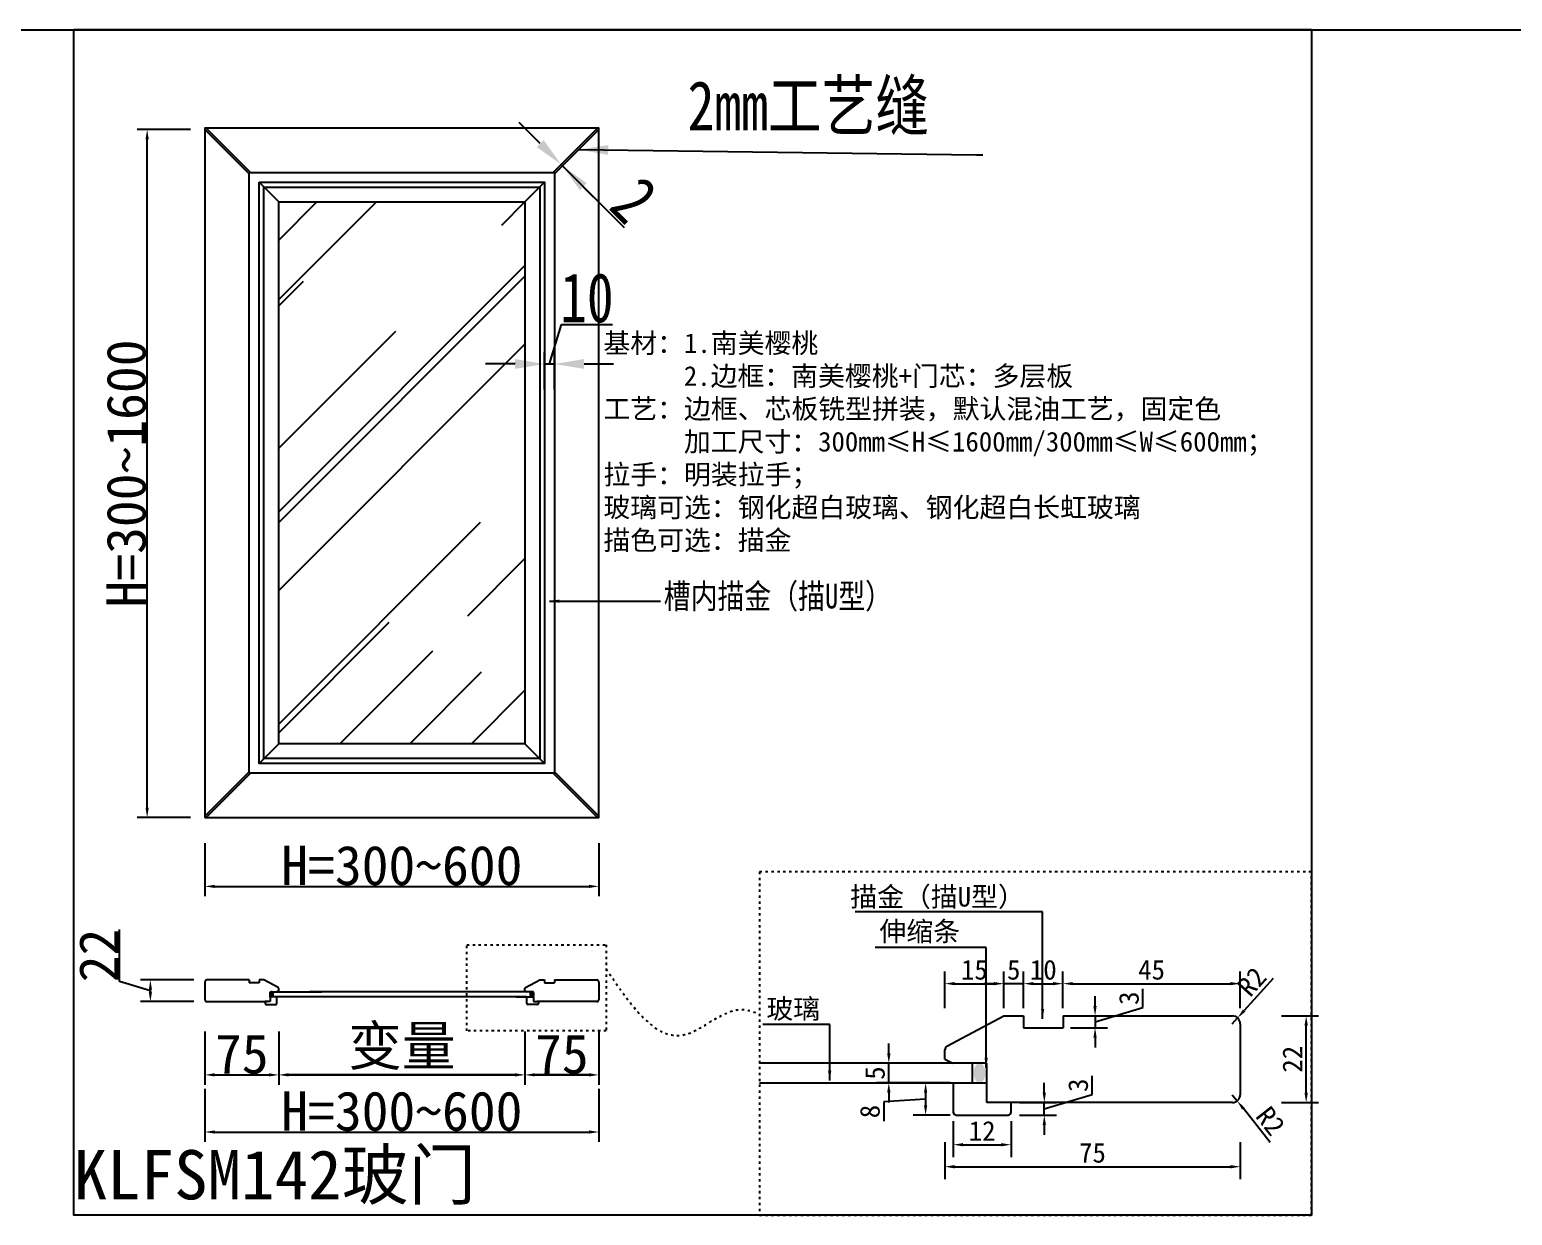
# Model space of a CAD drawing. Header units: millimetres. Extents: x 85186 to 129000, y -77269 to -36327.
# Drawn here: x 86822 to 88328, y -70512 to -69308 of the extents above; entities that cross this region are included whole.
import ezdxf

# ---------------------------------------------------------------- set-up
doc = ezdxf.new("R2010")
doc.units = ezdxf.units.MM
doc.linetypes.add('100', pattern=[30, 12, -18])
doc.layers.add('粗实线', color=7, linetype='Continuous')
doc.layers.add('细实线', color=251, linetype='Continuous')
doc.styles.add('KLF-1_宋体', font='SimSun.ttf')
doc.styles.get("Standard").update_dxf_attribs({"font": 'SimSun.ttf'})
doc.styles.add('ZB_宋体', font='SimSun.ttf')
doc.styles.add('宋体', font='SimSun.ttf', dxfattribs={"width": 0.8})
doc.dimstyles.new('ZB16-1.0+4倍大样', dxfattribs={"dimscale": 10, "dimtxt": 2, "dimasz": 1, "dimexe": 1.25, "dimexo": 0.625, "dimgap": 0.4, "dimtad": 1, "dimdec": 1, "dimlfac": 0.25, "dimtxsty": 'Standard', "dimcen": 2.5, "dimclrd": 144, "dimclre": 144, "dimclrt": 4, "dimadec": 0, "dimazin": 0, "dimtfac": 1, "dimtdec": 1, "dimtmove": 1, "dimatfit": 3, "dimfxlon": 1, "dimarcsym": 0})
doc.dimstyles.new('客来福标注小', dxfattribs={"dimscale": 20, "dimtxt": 2, "dimasz": 0.5, "dimexe": 0.5, "dimexo": 0, "dimgap": 0.05, "dimtad": 1, "dimdec": 0, "dimzin": 0, "dimdsep": 46, "dimtxsty": 'Standard', "dimcen": 0, "dimclrd": 256, "dimclre": 256, "dimclrt": 256, "dimadec": 0, "dimazin": 0, "dimtfac": 1, "dimtdec": 0, "dimtofl": 0, "dimtmove": 1, "dimatfit": 3, "dimfxl": 2.2, "dimfxlon": 1, "dimtolj": 1, "dimtzin": 0, "dimarcsym": 0})
doc.dimstyles.new('客来福衣柜标注大', dxfattribs={"dimscale": 20, "dimtxt": 2.5, "dimasz": 1.5, "dimexe": 0.6, "dimexo": 0, "dimgap": 0.1, "dimtad": 1, "dimdec": 0, "dimzin": 0, "dimdsep": 46, "dimtxsty": '宋体', "dimcen": 0, "dimclrd": 251, "dimclre": 251, "dimclrt": 256, "dimadec": 0, "dimazin": 0, "dimtfac": 1, "dimtdec": 0, "dimtofl": 0, "dimtmove": 1, "dimatfit": 3, "dimfxl": 3.8, "dimfxlon": 1, "dimtolj": 1, "dimtzin": 0, "dimarcsym": 0})

# ---------------------------------------------------------------- blocks, each defined once
blk = doc.blocks.new('*D2755')
at = {"lineweight": -2, "transparency": 16777216}
for p, q in [((86985.7, -69409.5), (86931.7, -69409.5)), ((86941.7, -70098.1), (86941.7, -69419.5)), ((86985.7, -70108.1), (86931.7, -70108.1))]:
    blk.add_line(p, q, dxfattribs=at)
at = {"transparency": 16777216}
for points in [[(86940, -69419.5), (86943.3, -69419.5), (86941.7, -69409.5)], [(86940, -70098.1), (86943.3, -70098.1), (86941.7, -70108.1)]]:
    blk.add_solid(points, dxfattribs=at)
at = {"layer": 'Defpoints', "color": 0, "transparency": 16777216}
for p in [(86941.7, -69409.5), (87044, -69409.5, 0), (87044, -70108.1, 0)]:
    blk.add_point(p, dxfattribs=at)
at = {"transparency": 16777216, "insert": (86920.7, -69758.8), "char_height": 40, "attachment_point": 5, "rotation": 90, "style": 'KLF-1_宋体'}
blk.add_mtext('\\A1;H=300~1600', dxfattribs=at)
blk = doc.blocks.new('*D2756')
at = {"lineweight": -2, "transparency": 16777216}
for p, q in [((87000.3, -70133.9), (87000.3, -70187.9)), ((87400.4, -70133.9), (87400.4, -70187.9)), ((87010.3, -70177.9), (87390.4, -70177.9))]:
    blk.add_line(p, q, dxfattribs=at)
at = {"transparency": 16777216}
for points in [[(87010.3, -70176.3), (87010.3, -70179.6), (87000.3, -70177.9)], [(87390.4, -70176.3), (87390.4, -70179.6), (87400.4, -70177.9)]]:
    blk.add_solid(points, dxfattribs=at)
at = {"layer": 'Defpoints', "color": 0, "transparency": 16777216}
for p in [(87400.4, -70038.8, 0), (87000.3, -70085.1, 0), (87400.4, -70177.9)]:
    blk.add_point(p, dxfattribs=at)
at = {"transparency": 16777216, "insert": (87200.4, -70156.9), "char_height": 40, "attachment_point": 5, "style": 'KLF-1_宋体'}
blk.add_mtext('\\A1;H=300~600', dxfattribs=at)
blk = doc.blocks.new('*D2757')
at = {"color": 251, "linetype": 'ByBlock', "lineweight": -2, "ltscale": 6, "transparency": 16777216}
for p, q in [((87340.8, -69423.8), (87319.6, -69402.6)), ((87358.7, -69448.4), (87370.5, -69436.6)), ((87360.1, -69449.8), (87372, -69438)), ((87363.5, -69446.5), (87362.1, -69445)), ((87426.5, -69509.5), (87363.5, -69446.5)), ((87384.7, -69467.7), (87405.9, -69488.9))]:
    blk.add_line(p, q, dxfattribs=at)
at = {"color": 251, "linetype": 'ByBlock', "ltscale": 6, "transparency": 16777216}
for points in [[(87344.4, -69420.3), (87337.3, -69427.4), (87362.1, -69445)], [(87388.2, -69464.1), (87381.2, -69471.2), (87363.5, -69446.5)]]:
    blk.add_solid(points, dxfattribs=at)
at = {"layer": 'Defpoints', "color": 0, "linetype": 'ByBlock', "ltscale": 6, "transparency": 16777216}
for p in [(87358.7, -69448.4), (87360.1, -69449.8), (87362.1, -69445)]:
    blk.add_point(p, dxfattribs=at)
at = {"linetype": 'ByBlock', "ltscale": 6, "transparency": 16777216, "insert": (87436.4, -69481.2), "char_height": 50, "attachment_point": 5, "rotation": 315, "style": '宋体'}
blk.add_mtext('\\A1;2', dxfattribs=at)
blk = doc.blocks.new('*D2758')
at = {"color": 251, "linetype": 'ByBlock', "lineweight": -2, "ltscale": 6, "transparency": 16777216}
for p, q in [((87350.4, -69647.6), (87362.4, -69607.6)), ((87362.4, -69607.6), (87414.2, -69607.6)), ((87345.4, -69673.4), (87345.4, -69635.6)), ((87355.4, -69673.4), (87355.4, -69635.6)), ((87315.4, -69647.6), (87285.4, -69647.6)), ((87345.4, -69647.6), (87355.4, -69647.6)), ((87385.4, -69647.6), (87415.4, -69647.6))]:
    blk.add_line(p, q, dxfattribs=at)
at = {"color": 251, "linetype": 'ByBlock', "ltscale": 6, "transparency": 16777216}
for points in [[(87315.4, -69642.6), (87315.4, -69652.6), (87345.4, -69647.6)], [(87385.4, -69642.6), (87385.4, -69652.6), (87355.4, -69647.6)]]:
    blk.add_solid(points, dxfattribs=at)
at = {"layer": 'Defpoints', "color": 0, "linetype": 'ByBlock', "ltscale": 6, "transparency": 16777216}
for p in [(87355.4, -69647.6), (87345.4, -69673.4), (87355.4, -69673.4)]:
    blk.add_point(p, dxfattribs=at)
at = {"linetype": 'ByBlock', "ltscale": 6, "transparency": 16777216, "insert": (87388.3, -69580.6), "char_height": 50, "attachment_point": 5, "style": '宋体'}
blk.add_mtext('\\A1;10', dxfattribs=at)
blk = doc.blocks.new('*D2759')
at = {"lineweight": -2, "transparency": 16777216}
for p, q in [((87000.3, -70325.3), (87000.3, -70379.3)), ((87075.3, -70325.3), (87075.3, -70379.3)), ((87010.3, -70369.3), (87065.3, -70369.3))]:
    blk.add_line(p, q, dxfattribs=at)
at = {"transparency": 16777216}
for points in [[(87010.3, -70367.6), (87010.3, -70370.9), (87000.3, -70369.3)], [(87065.3, -70367.6), (87065.3, -70370.9), (87075.3, -70369.3)]]:
    blk.add_solid(points, dxfattribs=at)
at = {"layer": 'Defpoints', "color": 0, "transparency": 16777216}
for p in [(87000.3, -70296.2), (87075.3, -70295), (87075.3, -70369.3)]:
    blk.add_point(p, dxfattribs=at)
at = {"transparency": 16777216, "insert": (87037.8, -70348.3), "char_height": 40, "attachment_point": 5, "style": 'KLF-1_宋体'}
blk.add_mtext('\\A1;75', dxfattribs=at)
blk = doc.blocks.new('*D2760')
at = {"lineweight": -2, "transparency": 16777216}
for p, q in [((87075.3, -70325.3), (87075.3, -70379.3)), ((87325.4, -70325.3), (87325.4, -70379.3)), ((87085.3, -70369.3), (87315.4, -70369.3))]:
    blk.add_line(p, q, dxfattribs=at)
at = {"transparency": 16777216}
for points in [[(87085.3, -70367.6), (87085.3, -70370.9), (87075.3, -70369.3)], [(87315.4, -70367.6), (87315.4, -70370.9), (87325.4, -70369.3)]]:
    blk.add_solid(points, dxfattribs=at)
at = {"layer": 'Defpoints', "color": 0, "transparency": 16777216}
for p in [(87075.3, -70295), (87325.4, -70292.2), (87325.4, -70369.3)]:
    blk.add_point(p, dxfattribs=at)
at = {"transparency": 16777216, "insert": (87200.4, -70342), "char_height": 40, "attachment_point": 5, "style": 'KLF-1_宋体'}
blk.add_mtext('\\A1;变量', dxfattribs=at)
blk = doc.blocks.new('*D2761')
at = {"lineweight": -2, "transparency": 16777216}
for p, q in [((87325.4, -70325.3), (87325.4, -70379.3)), ((87400.4, -70325.3), (87400.4, -70379.3)), ((87335.4, -70369.3), (87390.4, -70369.3))]:
    blk.add_line(p, q, dxfattribs=at)
at = {"transparency": 16777216}
for points in [[(87335.4, -70367.6), (87335.4, -70370.9), (87325.4, -70369.3)], [(87390.4, -70367.6), (87390.4, -70370.9), (87400.4, -70369.3)]]:
    blk.add_solid(points, dxfattribs=at)
at = {"layer": 'Defpoints', "color": 0, "transparency": 16777216}
for p in [(87325.4, -70292.2), (87400.4, -70288.1, 0), (87400.4, -70369.3)]:
    blk.add_point(p, dxfattribs=at)
at = {"transparency": 16777216, "insert": (87362.9, -70348.3), "char_height": 40, "attachment_point": 5, "style": 'KLF-1_宋体'}
blk.add_mtext('\\A1;75', dxfattribs=at)
blk = doc.blocks.new('*D2762')
at = {"lineweight": -2, "transparency": 16777216}
for p, q in [((86913.5, -70274.5), (86913.5, -70221.8)), ((86945, -70283.9), (86913.5, -70274.5)), ((86989, -70272.9), (86935, -70272.9)), ((86945, -70284.9), (86945, -70282.9)), ((86989, -70294.9), (86935, -70294.9))]:
    blk.add_line(p, q, dxfattribs=at)
at = {"transparency": 16777216}
for points in [[(86943.3, -70282.9), (86946.6, -70282.9), (86945, -70272.9)], [(86943.3, -70284.9), (86946.6, -70284.9), (86945, -70294.9)]]:
    blk.add_solid(points, dxfattribs=at)
at = {"layer": 'Defpoints', "color": 0, "transparency": 16777216}
for p in [(86945, -70272.9), (87026.9, -70272.9), (87026.9, -70294.9)]:
    blk.add_point(p, dxfattribs=at)
at = {"transparency": 16777216, "insert": (86892.5, -70248.1), "char_height": 40, "attachment_point": 5, "rotation": 90, "style": 'KLF-1_宋体'}
blk.add_mtext('\\A1;22', dxfattribs=at)
blk = doc.blocks.new('*D2763')
at = {"lineweight": -2, "transparency": 16777216}
for p, q in [((87000.3, -70383.3), (87000.3, -70437.3)), ((87400.4, -70383.3), (87400.4, -70437.3)), ((87010.3, -70427.3), (87390.4, -70427.3))]:
    blk.add_line(p, q, dxfattribs=at)
at = {"transparency": 16777216}
for points in [[(87010.3, -70425.6), (87010.3, -70428.9), (87000.3, -70427.3)], [(87390.4, -70425.6), (87390.4, -70428.9), (87400.4, -70427.3)]]:
    blk.add_solid(points, dxfattribs=at)
at = {"layer": 'Defpoints', "color": 0, "transparency": 16777216}
for p in [(87400.4, -70288.1, 0), (87000.3, -70334.4, 0), (87400.4, -70427.3)]:
    blk.add_point(p, dxfattribs=at)
at = {"transparency": 16777216, "insert": (87200.4, -70406.3), "char_height": 40, "attachment_point": 5, "style": 'KLF-1_宋体'}
blk.add_mtext('\\A1;H=300~600', dxfattribs=at)
blk = doc.blocks.new('*D2764')
at = {"color": 144, "lineweight": -2, "transparency": 16777216}
for p, q in [((87751.9, -70437.5), (87751.9, -70475)), ((88051.9, -70437.5), (88051.9, -70475)), ((87761.9, -70462.5), (88041.9, -70462.5))]:
    blk.add_line(p, q, dxfattribs=at)
at = {"color": 144, "transparency": 16777216}
for points in [[(87761.9, -70460.8), (87761.9, -70464.2), (87751.9, -70462.5)], [(88041.9, -70460.8), (88041.9, -70464.2), (88051.9, -70462.5)]]:
    blk.add_solid(points, dxfattribs=at)
at = {"layer": 'Defpoints', "color": 0, "transparency": 16777216}
for p in [(87751.9, -70343.8), (88051.9, -70343.8), (88051.9, -70462.5)]:
    blk.add_point(p, dxfattribs=at)
at = {"color": 4, "transparency": 16777216, "insert": (87901.9, -70448.5), "char_height": 20, "attachment_point": 5}
blk.add_mtext('75', dxfattribs=at)
blk = doc.blocks.new('*D2765')
at = {"color": 144, "lineweight": -2, "transparency": 16777216}
for p, q in [((88093.9, -70309.4), (88131.4, -70309.4)), ((88118.9, -70387.4), (88118.9, -70319.4)), ((88093.9, -70397.4), (88131.4, -70397.4))]:
    blk.add_line(p, q, dxfattribs=at)
at = {"color": 144, "transparency": 16777216}
for points in [[(88117.2, -70319.4), (88120.6, -70319.4), (88118.9, -70309.4)], [(88117.2, -70387.4), (88120.6, -70387.4), (88118.9, -70397.4)]]:
    blk.add_solid(points, dxfattribs=at)
at = {"layer": 'Defpoints', "color": 0, "transparency": 16777216}
for p in [(87997.9, -70309.4), (88118.9, -70309.4), (87997.9, -70397.4)]:
    blk.add_point(p, dxfattribs=at)
at = {"color": 4, "transparency": 16777216, "insert": (88104.9, -70353.4), "char_height": 20, "attachment_point": 5, "rotation": 90}
blk.add_mtext('22', dxfattribs=at)
blk = doc.blocks.new('*D2766')
at = {"color": 144, "lineweight": -2, "transparency": 16777216}
for p, q in [((87751.9, -70301.7), (87751.9, -70264.2)), ((87811.9, -70301.7), (87811.9, -70264.2)), ((87761.9, -70276.7), (87801.9, -70276.7))]:
    blk.add_line(p, q, dxfattribs=at)
at = {"color": 144, "transparency": 16777216}
for points in [[(87761.9, -70275), (87761.9, -70278.3), (87751.9, -70276.7)], [(87801.9, -70275), (87801.9, -70278.3), (87811.9, -70276.7)]]:
    blk.add_solid(points, dxfattribs=at)
at = {"layer": 'Defpoints', "color": 0, "transparency": 16777216}
for p in [(87811.9, -70276.7), (87811.9, -70328.1), (87751.9, -70367.3)]:
    blk.add_point(p, dxfattribs=at)
at = {"color": 4, "transparency": 16777216, "insert": (87781.9, -70262.7), "char_height": 20, "attachment_point": 5}
blk.add_mtext('15', dxfattribs=at)
blk = doc.blocks.new('*D2767')
at = {"color": 144, "lineweight": -2, "transparency": 16777216}
for p, q in [((87831.9, -70301.7), (87831.9, -70264.2)), ((87871.9, -70301.7), (87871.9, -70264.2)), ((87841.9, -70276.7), (87861.9, -70276.7))]:
    blk.add_line(p, q, dxfattribs=at)
at = {"color": 144, "transparency": 16777216}
for points in [[(87841.9, -70275), (87841.9, -70278.3), (87831.9, -70276.7)], [(87861.9, -70275), (87861.9, -70278.3), (87871.9, -70276.7)]]:
    blk.add_solid(points, dxfattribs=at)
at = {"layer": 'Defpoints', "color": 0, "transparency": 16777216}
for p in [(87871.9, -70276.7), (87831.9, -70309.4), (87871.9, -70309.4)]:
    blk.add_point(p, dxfattribs=at)
at = {"color": 4, "transparency": 16777216, "insert": (87851.9, -70262.7), "char_height": 20, "attachment_point": 5}
blk.add_mtext('10', dxfattribs=at)
blk = doc.blocks.new('*D2768')
at = {"color": 144, "lineweight": -2, "transparency": 16777216}
for p, q in [((87871.9, -70301.7), (87871.9, -70264.2)), ((88051.9, -70301.7), (88051.9, -70264.2)), ((87881.9, -70276.7), (88041.9, -70276.7))]:
    blk.add_line(p, q, dxfattribs=at)
at = {"color": 144, "transparency": 16777216}
for points in [[(87881.9, -70275), (87881.9, -70278.3), (87871.9, -70276.7)], [(88041.9, -70275), (88041.9, -70278.3), (88051.9, -70276.7)]]:
    blk.add_solid(points, dxfattribs=at)
at = {"layer": 'Defpoints', "color": 0, "transparency": 16777216}
for p in [(88051.9, -70276.7), (87871.9, -70315.4), (88051.9, -70343.8)]:
    blk.add_point(p, dxfattribs=at)
at = {"color": 4, "transparency": 16777216, "insert": (87961.9, -70262.7), "char_height": 20, "attachment_point": 5}
blk.add_mtext('45', dxfattribs=at)
blk = doc.blocks.new('*D2769')
at = {"color": 144, "lineweight": -2, "transparency": 16777216}
for p, q in [((87811.9, -70301.7), (87811.9, -70264.2)), ((87831.9, -70301.7), (87831.9, -70264.2)), ((87801.9, -70276.7), (87791.9, -70276.7)), ((87831.9, -70276.7), (87811.9, -70276.7)), ((87841.9, -70276.7), (87851.9, -70276.7))]:
    blk.add_line(p, q, dxfattribs=at)
at = {"color": 144, "transparency": 16777216}
for points in [[(87801.9, -70275), (87801.9, -70278.3), (87811.9, -70276.7)], [(87841.9, -70275), (87841.9, -70278.3), (87831.9, -70276.7)]]:
    blk.add_solid(points, dxfattribs=at)
at = {"layer": 'Defpoints', "color": 0, "transparency": 16777216}
for p in [(87811.9, -70276.7), (87811.9, -70309.4), (87831.9, -70309.4)]:
    blk.add_point(p, dxfattribs=at)
at = {"color": 4, "transparency": 16777216, "insert": (87821.9, -70262.7), "char_height": 20, "attachment_point": 5}
blk.add_mtext('5', dxfattribs=at)
blk = doc.blocks.new('*D2770')
at = {"color": 144, "lineweight": -2, "transparency": 16777216}
for p, q in [((87953, -70300.8), (87953, -70282)), ((87904.5, -70299.4), (87904.5, -70289.4)), ((87879.5, -70309.4), (87917, -70309.4)), ((87904.5, -70315.4), (87953, -70300.8)), ((87904.5, -70309.4), (87904.5, -70321.4)), ((87904.5, -70309.4), (87904.5, -70321.4)), ((87879.5, -70321.4), (87917, -70321.4)), ((87904.5, -70331.4), (87904.5, -70341.4))]:
    blk.add_line(p, q, dxfattribs=at)
at = {"color": 144, "transparency": 16777216}
for points in [[(87902.8, -70299.4), (87906.1, -70299.4), (87904.5, -70309.4)], [(87902.8, -70331.4), (87906.1, -70331.4), (87904.5, -70321.4)]]:
    blk.add_solid(points, dxfattribs=at)
at = {"layer": 'Defpoints', "color": 0, "transparency": 16777216}
for p in [(87871.9, -70309.4), (87871.9, -70321.4), (87904.5, -70321.4)]:
    blk.add_point(p, dxfattribs=at)
at = {"color": 4, "transparency": 16777216, "insert": (87939, -70291.4), "char_height": 20, "attachment_point": 5, "rotation": 90}
blk.add_mtext('3', dxfattribs=at)
blk = doc.blocks.new('*D2771')
at = {"color": 144, "lineweight": -2, "transparency": 16777216}
for p, q in [((87695, -70347.4), (87695, -70337.4)), ((87720, -70357.4), (87682.5, -70357.4)), ((87695, -70377.4), (87695, -70357.4)), ((87720, -70377.4), (87682.5, -70377.4)), ((87695, -70387.4), (87695, -70397.4))]:
    blk.add_line(p, q, dxfattribs=at)
at = {"color": 144, "transparency": 16777216}
for points in [[(87693.3, -70347.4), (87696.7, -70347.4), (87695, -70357.4)], [(87693.3, -70387.4), (87696.7, -70387.4), (87695, -70377.4)]]:
    blk.add_solid(points, dxfattribs=at)
at = {"layer": 'Defpoints', "color": 0, "transparency": 16777216}
for p in [(87695, -70357.4), (87731.4, -70357.4), (87731.4, -70377.4)]:
    blk.add_point(p, dxfattribs=at)
at = {"color": 4, "transparency": 16777216, "insert": (87681, -70367.4), "char_height": 20, "attachment_point": 5, "rotation": 90}
blk.add_mtext('5', dxfattribs=at)
blk = doc.blocks.new('*D2772')
at = {"color": 144, "lineweight": -2, "transparency": 16777216}
for p, q in [((87757.4, -70377.4), (87719.9, -70377.4)), ((87732.4, -70387.4), (87732.4, -70400.1)), ((87732.4, -70393.8), (87689.9, -70396.8)), ((87689.9, -70396.8), (87689.9, -70416.2)), ((87757.4, -70410.1), (87719.9, -70410.1))]:
    blk.add_line(p, q, dxfattribs=at)
at = {"color": 144, "transparency": 16777216}
for points in [[(87730.7, -70387.4), (87734, -70387.4), (87732.4, -70377.4)], [(87730.7, -70400.1), (87734, -70400.1), (87732.4, -70410.1)]]:
    blk.add_solid(points, dxfattribs=at)
at = {"layer": 'Defpoints', "color": 0, "transparency": 16777216}
for p in [(87768.8, -70377.4), (87732.4, -70410.1), (87803.5, -70410.1)]:
    blk.add_point(p, dxfattribs=at)
at = {"color": 4, "transparency": 16777216, "insert": (87675.9, -70406.5), "char_height": 20, "attachment_point": 5, "rotation": 90}
blk.add_mtext('8', dxfattribs=at)
blk = doc.blocks.new('*D2773')
at = {"color": 144, "lineweight": -2, "transparency": 16777216}
for p, q in [((88085.3, -70271.3), (88056, -70304)), ((88043.9, -70317.4), (88049.3, -70311.4))]:
    blk.add_line(p, q, dxfattribs=at)
at = {"color": 144, "transparency": 16777216}
blk.add_solid([(88054.7, -70302.9), (88057.2, -70305.1), (88049.3, -70311.4)], dxfattribs=at)
at = {"layer": 'Defpoints', "color": 0, "transparency": 16777216}
for p in [(88049.3, -70311.4), (88043.9, -70317.4)]:
    blk.add_point(p, dxfattribs=at)
at = {"color": 4, "transparency": 16777216, "insert": (88063.6, -70274.6), "char_height": 20, "attachment_point": 5, "rotation": 48.0417}
blk.add_mtext('R2', dxfattribs=at)
blk = doc.blocks.new('*D2774')
at = {"color": 144, "lineweight": -2, "transparency": 16777216}
for p, q in [((88043.9, -70389.4), (88048.9, -70395.7)), ((88082.2, -70438), (88055.1, -70403.5))]:
    blk.add_line(p, q, dxfattribs=at)
at = {"color": 144, "transparency": 16777216}
blk.add_solid([(88056.4, -70402.5), (88053.8, -70404.6), (88048.9, -70395.7)], dxfattribs=at)
at = {"layer": 'Defpoints', "color": 0, "transparency": 16777216}
for p in [(88043.9, -70389.4), (88048.9, -70395.7)]:
    blk.add_point(p, dxfattribs=at)
at = {"color": 4, "transparency": 16777216, "insert": (88082.8, -70416), "char_height": 20, "attachment_point": 5, "rotation": 308.2195}
blk.add_mtext('R2', dxfattribs=at)
blk = doc.blocks.new('*D2819')
at = {"lineweight": -2, "transparency": 16777216}
for p, q in [((87325.4, -70325.3), (87325.4, -70379.3)), ((87400.4, -70325.3), (87400.4, -70379.3)), ((87390.4, -70369.3), (87335.4, -70369.3))]:
    blk.add_line(p, q, dxfattribs=at)
at = {"transparency": 16777216}
for points in [[(87335.4, -70367.6), (87335.4, -70370.9), (87325.4, -70369.3)], [(87390.4, -70367.6), (87390.4, -70370.9), (87400.4, -70369.3)]]:
    blk.add_solid(points, dxfattribs=at)
at = {"layer": 'Defpoints', "color": 0, "transparency": 16777216}
for p in [(87325.4, -70295), (87400.4, -70296.2), (87325.4, -70369.3)]:
    blk.add_point(p, dxfattribs=at)
at = {"transparency": 16777216, "insert": (87362.9, -70348.3), "char_height": 40, "attachment_point": 5, "style": 'KLF-1_宋体'}
blk.add_mtext('\\A1;75', dxfattribs=at)
blk = doc.blocks.new('*D2820')
at = {"lineweight": -2, "transparency": 16777216}
for p, q in [((87075.3, -70325.3), (87075.3, -70379.3)), ((87325.4, -70325.3), (87325.4, -70379.3)), ((87315.4, -70369.3), (87085.3, -70369.3))]:
    blk.add_line(p, q, dxfattribs=at)
at = {"transparency": 16777216}
for points in [[(87085.3, -70367.6), (87085.3, -70370.9), (87075.3, -70369.3)], [(87315.4, -70367.6), (87315.4, -70370.9), (87325.4, -70369.3)]]:
    blk.add_solid(points, dxfattribs=at)
at = {"layer": 'Defpoints', "color": 0, "transparency": 16777216}
for p in [(87075.3, -70292.2), (87325.4, -70295), (87075.3, -70369.3)]:
    blk.add_point(p, dxfattribs=at)
at = {"transparency": 16777216, "insert": (87200.4, -70342), "char_height": 40, "attachment_point": 5, "style": 'KLF-1_宋体'}
blk.add_mtext('\\A1;变量', dxfattribs=at)
blk = doc.blocks.new('*D2821')
at = {"color": 144, "lineweight": -2, "transparency": 16777216}
for p, q in [((87760.4, -70416.1), (87760.4, -70452.7)), ((87819.2, -70416.1), (87819.2, -70452.7)), ((87770.4, -70440.2), (87809.2, -70440.2))]:
    blk.add_line(p, q, dxfattribs=at)
at = {"color": 144, "transparency": 16777216}
for points in [[(87770.4, -70438.5), (87770.4, -70441.8), (87760.4, -70440.2)], [(87809.2, -70438.5), (87809.2, -70441.8), (87819.2, -70440.2)]]:
    blk.add_solid(points, dxfattribs=at)
at = {"layer": 'Defpoints', "color": 0, "transparency": 16777216}
for p in [(87760.4, -70409.9), (87819.2, -70409.9), (87819.2, -70440.2)]:
    blk.add_point(p, dxfattribs=at)
at = {"color": 4, "transparency": 16777216, "insert": (87789.8, -70426.2), "char_height": 20, "attachment_point": 5}
blk.add_mtext('12', dxfattribs=at)
blk = doc.blocks.new('*D2822')
at = {"color": 144, "lineweight": -2, "transparency": 16777216}
for p, q in [((87901.4, -70389.2), (87901.4, -70370.4)), ((87852.9, -70387.4), (87852.9, -70377.4)), ((87852.9, -70403.8), (87901.4, -70389.2)), ((87827.9, -70397.4), (87865.4, -70397.4)), ((87852.9, -70410.1), (87852.9, -70397.4)), ((87852.9, -70410.1), (87852.9, -70397.4)), ((87827.9, -70410.1), (87865.4, -70410.1)), ((87852.9, -70420.1), (87852.9, -70430.1))]:
    blk.add_line(p, q, dxfattribs=at)
at = {"color": 144, "transparency": 16777216}
for points in [[(87851.3, -70387.4), (87854.6, -70387.4), (87852.9, -70397.4)], [(87851.3, -70420.1), (87854.6, -70420.1), (87852.9, -70410.1)]]:
    blk.add_solid(points, dxfattribs=at)
at = {"layer": 'Defpoints', "color": 0, "transparency": 16777216}
for p in [(87812, -70397.4), (87852.9, -70397.4), (87812, -70410.1)]:
    blk.add_point(p, dxfattribs=at)
at = {"color": 4, "transparency": 16777216, "insert": (87887.4, -70379.8), "char_height": 20, "attachment_point": 5, "rotation": 90}
blk.add_mtext('3', dxfattribs=at)

msp = doc.modelspace()

# ---------------------------------------------------------------- hatches: boundary and pattern name
h = msp.add_hatch()
h.set_pattern_fill('AR-RROOF', color=4, scale=6, angle=45)
h.set_pattern_definition([(45, (-33393.07, -94357.03), (129.31569, 344.84184), [2286, -304.8, 762, -152.4]), (45, (-33303.63, -94159.82), (-251.08796, 35.5618), [457.2, -50.292, 914.4, -114.3]), (45, (-33430.79, -94211.55), (488.16672, 632.56924), [1219.2, -213.36, 609.6, -152.4])])
h.paths.add_polyline_path([(87075.328, -69483.094), (87325.422, -69483.094), (87325.422, -70033.094), (87075.328, -70033.094)])
at = {"layer": '细实线'}
h = msp.add_hatch(color=256, dxfattribs=at)
edge = h.paths.add_edge_path()
edge.add_ellipse((87068.089, -70287.443), major_axis=(0, 2.5), ratio=0.6, start_angle=90, end_angle=180, ccw=False)
edge.add_ellipse((87068.089, -70287.443), major_axis=(0, 2.5), ratio=0.6, start_angle=0, end_angle=90, ccw=False)
edge.add_ellipse((87068.089, -70287.443), major_axis=(0, 2.5), ratio=0.6, start_angle=180, end_angle=360, ccw=False)
h = msp.add_hatch(color=256, dxfattribs=at)
edge = h.paths.add_edge_path()
edge.add_ellipse((87332.661, -70287.443), major_axis=(0, 2.5), ratio=0.6, start_angle=180, end_angle=270)
edge.add_ellipse((87332.661, -70287.443), major_axis=(0, 2.5), ratio=0.6, start_angle=270, end_angle=360)
edge.add_ellipse((87332.661, -70287.443), major_axis=(0, 2.5), ratio=0.6, start_angle=0, end_angle=180)
h = msp.add_hatch(color=256, dxfattribs=at)
edge = h.paths.add_edge_path()
edge.add_ellipse((87787.173, -70367.384), major_axis=(0, 10), ratio=0.6, start_angle=180, end_angle=270)
edge.add_ellipse((87787.173, -70367.384), major_axis=(0, 10), ratio=0.6, start_angle=270, end_angle=360)
edge.add_ellipse((87787.173, -70367.384), major_axis=(0, 10), ratio=0.6, start_angle=0, end_angle=180)

# ---------------------------------------------------------------- linework, layer by layer
for p, q in [((85317.175, -69308.236), (128998.286, -69308.236)), ((88124.177, -69308.236), (86867.052, -69308.236)), ((86867.052, -69308.236), (88124.177, -69308.236)), ((87412.837, -69308.236), (87081.678, -69308.236)), ((87550.946, -69308.236), (87412.837, -69308.236)), ((87412.837, -69308.236), (87889.975, -69308.236)), ((87889.975, -69308.236), (87550.946, -69308.236)), ((88124.177, -69308.236), (87889.975, -69308.236)), ((88124.177, -69308.236), (87889.975, -69308.236)), ((87073.328, -70289.943), (87066.589, -70289.943)), ((87066.589, -70289.943), (87066.589, -70294.943)), ((87073.328, -70296.793), (87073.328, -70289.943)), ((87327.422, -70296.793), (87327.422, -70289.943)), ((87327.422, -70289.943), (87334.161, -70289.943)), ((87334.161, -70289.943), (87334.161, -70294.943))]:
    msp.add_line(p, q)
at = {"color": 0}
for p, q in [((86867.052, -70511.858), (86867.052, -69308.236)), ((87066.589, -70294.943), (87061.589, -70294.943)), ((87061.589, -70294.943), (87061.589, -70296.793)), ((87062.589, -70297.793), (87072.328, -70297.793)), ((87066.589, -70289.943), (87066.589, -70294.943)), ((87338.161, -70297.793), (87328.422, -70297.793)), ((87334.161, -70289.943), (87334.161, -70294.943)), ((87334.161, -70294.943), (87339.161, -70294.943)), ((87339.161, -70294.943), (87339.161, -70296.793)), ((87760.404, -70377.384), (87760.404, -70407.13)), ((87760.404, -70377.384), (87794.441, -70377.384)), ((87819.225, -70407.13), (87819.225, -70397.384)), ((87763.404, -70410.13), (87816.225, -70410.13))]:
    msp.add_line(p, q, dxfattribs=at)
at = {"color": 3}
for q in [(86867.052, -69308.236), (88124.177, -70511.858)]:
    msp.add_line((88124.177, -69308.236), q, dxfattribs=at)
at = {"color": 0}
msp.add_lwpolyline([(86867.052, -69308.236), (88124.177, -69308.236), (88124.177, -70511.858), (86867.052, -70511.858)], close=True, dxfattribs=at)
msp.add_lwpolyline([(87000.328, -70108.094), (87400.328, -70108.094), (87400.328, -69408.094), (87000.328, -69408.094)], close=True)
at = {"color": 251, "linetype": '100', "ltscale": 0.2}
for points in [[(88124.177, -70163.159), (87563.642, -70163.159), (87563.642, -70511.858), (88124.177, -70511.858)], [(87266.357, -70237.347), (87407.985, -70237.347), (87407.985, -70324.712), (87266.357, -70324.712)]]:
    msp.add_lwpolyline(points, close=True, dxfattribs=at)
at = {"color": 0}
for centre, radius, start, end in [((87062.589, -70296.793), 1, 180, 270), ((87072.328, -70296.793), 1, 270, 0), ((87328.422, -70296.793), 1, 180, 270), ((87338.161, -70296.793), 1, 270, 0), ((87763.404, -70407.13), 3, 180, 270), ((87816.225, -70407.13), 3, 270, 0)]:
    msp.add_arc(centre, radius, start, end, dxfattribs=at)
at = {"color": 251, "linetype": '100', "ltscale": 0.2}
msp.add_open_spline([(87407.985, -70261.653), (87432.933, -70298.746), (87472.195, -70357.123), (87531.755, -70297.448), (87556.554, -70304.213), (87563.642, -70307.891)], degree=3, knots=[0, 0, 0, 0, 104.12393614, 163.86704004, 188.21827368, 188.21827368, 188.21827368, 188.21827368], dxfattribs=at)
at = {"layer": '粗实线'}
for p, q in [((87000.328, -70274.943), (87000.328, -70292.943)), ((87045.328, -70272.943), (87002.328, -70272.943)), ((87045.328, -70272.943), (87045.328, -70275.943)), ((87055.328, -70275.943), (87045.328, -70275.943)), ((87060.328, -70272.943), (87055.328, -70272.943)), ((87055.328, -70272.943), (87055.328, -70275.943)), ((87074.799, -70280.661), (87060.328, -70272.943)), ((87075.328, -70283.943), (87073.328, -70284.943)), ((87075.328, -70283.943), (87075.328, -70281.543)), ((87325.422, -70283.943), (87325.422, -70281.543)), ((87325.422, -70283.943), (87327.422, -70284.943)), ((87325.422, -70283.943), (87327.422, -70284.943)), ((87325.952, -70280.661), (87340.422, -70272.943)), ((87340.422, -70272.943), (87345.422, -70272.943)), ((87345.422, -70272.943), (87345.422, -70275.943)), ((87345.422, -70275.943), (87355.422, -70275.943)), ((87355.422, -70272.943), (87398.422, -70272.943)), ((87355.422, -70272.943), (87355.422, -70275.943)), ((87400.422, -70274.943), (87400.422, -70292.943)), ((87002.328, -70294.943), (87063.328, -70294.943)), ((87066.589, -70284.943), (87073.328, -70284.943)), ((87066.589, -70289.943), (87066.589, -70284.943)), ((87069.589, -70289.943), (87069.589, -70284.943)), ((87316.422, -70289.943), (87334.161, -70289.943)), ((87334.161, -70284.943), (87327.422, -70284.943)), ((87334.161, -70284.943), (87327.422, -70284.943)), ((87331.161, -70289.943), (87331.161, -70284.943)), ((87334.161, -70289.943), (87334.161, -70284.943)), ((87398.422, -70294.943), (87337.422, -70294.943)), ((87754.057, -70340.255), (87811.939, -70309.384)), ((87811.939, -70309.384), (87831.939, -70309.384)), ((87871.939, -70309.384), (88043.939, -70309.384)), ((88051.939, -70317.384), (88051.939, -70389.384)), ((87751.939, -70353.384), (87751.939, -70343.784)), ((87751.939, -70353.384), (87759.939, -70357.384)), ((87794.441, -70357.384), (87759.939, -70357.384)), ((87779.904, -70377.384), (87779.904, -70357.384)), ((87794.441, -70397.384), (87794.441, -70357.384)), ((88043.939, -70397.384), (87794.441, -70397.384))]:
    msp.add_line(p, q, dxfattribs=at)
at = {"layer": '粗实线', "color": 4}
for p, q in [((87327.422, -70289.943), (87066.589, -70289.943)), ((87069.589, -70284.943), (87119.072, -70284.943)), ((87334.161, -70284.943), (87106.792, -70284.943)), ((87779.904, -70357.384), (87563.642, -70357.384)), ((87563.642, -70377.384), (87779.904, -70377.384))]:
    msp.add_line(p, q, dxfattribs=at)
at = {"layer": '粗实线', "color": 1}
for p, q in [((87831.939, -70309.384), (87831.939, -70321.384)), ((87871.939, -70309.384), (87871.939, -70321.384)), ((87831.939, -70321.384), (87871.939, -70321.384))]:
    msp.add_line(p, q, dxfattribs=at)
for points in [[(87045.328, -69453.094), (87355.422, -69453.094), (87355.422, -70063.094), (87045.328, -70063.094)], [(87055.328, -69463.094), (87345.422, -69463.094), (87345.422, -70053.094), (87055.328, -70053.094)]]:
    msp.add_lwpolyline(points, close=True, dxfattribs=at)
at = {"layer": '粗实线'}
msp.add_lwpolyline([(87075.328, -69483.094), (87325.422, -69483.094), (87325.422, -70033.094), (87075.328, -70033.094)], close=True, dxfattribs=at)
for centre, radius, start, end in [((87002.328, -70274.943), 2, 90, 180), ((87074.328, -70281.543), 1, 0, 61.927513), ((87326.422, -70281.543), 1, 118.072487, 180), ((87398.422, -70274.943), 2, 0, 90), ((87002.328, -70292.943), 2, 180, 270), ((87398.422, -70292.943), 2, 270, 0), ((88043.939, -70317.384), 8, 0, 90), ((87755.939, -70343.784), 4, 118.072487, 180), ((88043.939, -70389.384), 8, 270, 0)]:
    msp.add_arc(centre, radius, start, end, dxfattribs=at)
at = {"layer": '细实线'}
for p, q in [((87045.328, -69454.508, 0), (87000.328, -69409.508, 0)), ((87046.742, -69453.094, 0), (87001.742, -69408.094, 0)), ((87354.008, -69453.094, 0), (87399.008, -69408.094, 0)), ((87355.422, -69454.508, 0), (87400.422, -69409.508, 0)), ((87075.328, -69483.094, 0), (87055.328, -69463.094, 0)), ((87325.422, -69483.094, 0), (87345.422, -69463.094, 0)), ((87075.328, -70033.094, 0), (87055.328, -70053.094, 0)), ((87325.422, -70033.094, 0), (87345.422, -70053.094, 0)), ((87045.328, -70061.68, 0), (87000.328, -70106.68, 0)), ((87046.742, -70063.094, 0), (87001.742, -70108.094, 0)), ((87354.008, -70063.094, 0), (87399.008, -70108.094, 0)), ((87355.422, -70061.68, 0), (87400.422, -70106.68, 0))]:
    msp.add_line(p, q, dxfattribs=at)
msp.add_lwpolyline([(87060.328, -69468.094), (87340.422, -69468.094), (87340.422, -70048.094), (87060.328, -70048.094)], close=True, dxfattribs=at)
at = {"layer": '细实线', "extrusion": (0, 0, -1)}
msp.add_ellipse((87068.089, -70287.443), major_axis=(0, 2.5), ratio=0.6, dxfattribs=at)
at = {"layer": '细实线'}
msp.add_ellipse((87332.661, -70287.443), major_axis=(0, 2.5), ratio=0.6, dxfattribs=at)

# ---------------------------------------------------------------- texts
at = {"lineweight": 25, "attachment_point": 1}
for s, insert, char_height, width, style in [('基材：1.南美樱桃\\P      2.边框：南美樱桃+门芯：多层板\\P工艺：边框、芯板铣型拼装，默认混油工艺，固定色\\P      加工尺寸：300mm≤H≤1600mm/300mm≤W≤600mm；\\P拉手：明装拉手；\\P玻璃可选：钢化超白玻璃、钢化超白长虹玻璃\\P描色可选：描金', (87405.144, -69616.446), 20, 722.3022, 'ZB_宋体'), ('KLFSM142玻门', (86867.052, -70445.657), 50, 6766.6201, 'KLF-1_宋体')]:
    msp.add_mtext(s, dxfattribs=dict(at, insert=insert, char_height=char_height, width=width, style=style))
at = {"color": 2, "char_height": 20, "attachment_point": 9, "style": 'ZB_宋体'}
for s, insert in [('{\\C256;描金（描U型）}', (87833.109, -70201.031)), ('{\\C256;伸缩条}', (87767.314, -70235.741)), ('{\\C256;玻璃}', (87625.237, -70314.374))]:
    msp.add_mtext(s, dxfattribs=dict(at, insert=insert))
at = {"layer": '粗实线', "width": 545.0046, "attachment_point": 1, "style": '宋体'}
for s, insert, char_height in [('2mm工艺缝', (87490.647, -69360.382, 0), 50), ('槽内描金（描U型）', (87466.398, -69870.788), 25)]:
    msp.add_mtext(s, dxfattribs=dict(at, insert=insert, char_height=char_height))

# ---------------------------------------------------------------- dimensions: what is measured, and where the dimension line sits
at = {"color": 0}
for base, p1, p2, angle, text, picture, middle in [((86941.681, -69409.508, 0), (87043.958, -70108.094), (87043.958, -69409.508, 0), 90, 'H=300~1600', '*D2755', (86920.681, -69758.801, 0)), ((87075.328, -70369.272), (87325.422, -70294.956), (87075.328, -70292.193), 180, '变量', '*D2820', (87200.375, -70342.015))]:
    dim = msp.add_linear_dim(base=base, p1=p1, p2=p2, angle=angle, text=text, dimstyle='客来福标注小', override={"dimtxsty": 'KLF-1_宋体'}, dxfattribs=at)
    dim.commit()
    dim.dimension.update_dxf_attribs({"geometry": picture, "text_midpoint": middle})
at = {"color": 0, "linetype": 'ByBlock', "ltscale": 6}
dim = msp.add_linear_dim(base=(87362.062, -69445.04, 0), p1=(87360.147, -69449.784, 0), p2=(87358.733, -69448.369, 0), angle=135, dimstyle='客来福衣柜标注大', override={"dimtxsty": '宋体'}, dxfattribs=at)
dim.commit()
dim.dimension.update_dxf_attribs({"geometry": '*D2757', "text_midpoint": (87444.029, -69473.524, 0), "dimtype": 161})
dim = msp.add_linear_dim(base=(87355.422, -69647.573), p1=(87345.422, -69673.381), p2=(87355.422, -69673.381), dimstyle='客来福衣柜标注大', override={"dimtxsty": '宋体'}, dxfattribs=at)
dim.commit()
dim.dimension.update_dxf_attribs({"geometry": '*D2758', "text_midpoint": (87364.422, -69580.573)})
at = {"color": 0}
for base, p1, p2, text, picture, middle in [((87400.422, -70177.945), (87000.328, -70085.116, 0), (87400.422, -70038.778, 0), 'H=300~600', '*D2756', (87200.375, -70156.945)), ((87400.422, -70427.273), (87000.328, -70334.444, 0), (87400.422, -70288.106, 0), 'H=300~600', '*D2763', (87200.375, -70406.273)), ((87325.422, -70369.272), (87075.328, -70294.956), (87325.422, -70292.193), '变量', '*D2760', (87200.375, -70342.015))]:
    dim = msp.add_linear_dim(base=base, p1=p1, p2=p2, text=text, dimstyle='客来福标注小', override={"dimtxsty": 'KLF-1_宋体'}, dxfattribs=at)
    dim.commit()
    dim.dimension.update_dxf_attribs({"geometry": picture, "text_midpoint": middle})
for base, p1, p2, angle, picture, middle in [((86944.978, -70272.943), (87026.862, -70294.943), (87026.862, -70272.943), 90, '*D2762', (86892.478, -70273.493)), ((87325.422, -70369.272), (87400.422, -70296.156), (87325.422, -70294.956), 180, '*D2819', (87362.922, -70348.272))]:
    dim = msp.add_linear_dim(base=base, p1=p1, p2=p2, angle=angle, dimstyle='客来福标注小', override={"dimtxsty": 'KLF-1_宋体'}, dxfattribs=at)
    dim.commit()
    dim.dimension.update_dxf_attribs({"geometry": picture, "text_midpoint": middle})
at = {"color": 2}
dim = msp.add_linear_dim(base=(87811.939, -70276.668), p1=(87751.939, -70367.344), p2=(87811.939, -70328.144), dimstyle='ZB16-1.0+4倍大样', dxfattribs=at)
dim.commit()
dim.dimension.update_dxf_attribs({"geometry": '*D2766', "text_midpoint": (87781.939, -70276.668), "dimtype": 160})
for base, p1, p2, picture, middle in [((87811.939, -70276.668), (87831.939, -70309.384), (87811.939, -70309.384), '*D2769', (87821.939, -70262.668)), ((87871.939, -70276.668), (87831.939, -70309.384), (87871.939, -70309.384), '*D2767', (87851.939, -70262.668)), ((88051.939, -70276.668), (87871.939, -70315.384), (88051.939, -70343.784), '*D2768', (87961.939, -70262.668)), ((88051.939, -70462.484), (87751.939, -70343.784), (88051.939, -70343.784), '*D2764', (87901.939, -70448.484))]:
    dim = msp.add_linear_dim(base=base, p1=p1, p2=p2, dimstyle='ZB16-1.0+4倍大样', dxfattribs=at)
    dim.commit()
    dim.dimension.update_dxf_attribs({"geometry": picture, "text_midpoint": middle})
for center, mpoint, picture, middle in [((88043.939, -70317.384), (88049.288, -70311.435), '*D2773', (88063.589, -70274.59)), ((88043.939, -70389.384), (88048.888, -70395.669), '*D2774', (88082.754, -70416.046))]:
    dim = msp.add_radius_dim(center=center, mpoint=mpoint, dimstyle='ZB16-1.0+4倍大样', dxfattribs=at)
    dim.commit()
    dim.dimension.update_dxf_attribs({"geometry": picture, "text_midpoint": middle})
for base, p1, p2, picture, middle in [((87904.475, -70321.384), (87871.939, -70309.384), (87871.939, -70321.384), '*D2770', (87938.975, -70296.834)), ((88118.914, -70309.384), (87997.863, -70397.384), (87997.863, -70309.384), '*D2765', (88104.914, -70353.384)), ((87695.004, -70357.384), (87731.387, -70377.384), (87731.387, -70357.384), '*D2771', (87681.004, -70367.384))]:
    dim = msp.add_linear_dim(base=base, p1=p1, p2=p2, angle=90, dimstyle='ZB16-1.0+4倍大样', dxfattribs=at)
    dim.commit()
    dim.dimension.update_dxf_attribs({"geometry": picture, "text_midpoint": middle})
at = {"color": 0}
for base, p1, p2, picture, middle in [((87075.328, -70369.272), (87000.328, -70296.156), (87075.328, -70294.956), '*D2759', (87037.828, -70348.272)), ((87400.422, -70369.272), (87325.422, -70292.193), (87400.422, -70288.106, 0), '*D2761', (87362.922, -70348.272))]:
    dim = msp.add_linear_dim(base=base, p1=p1, p2=p2, dimstyle='客来福标注小', override={"dimtxsty": 'KLF-1_宋体'}, dxfattribs=at)
    dim.commit()
    dim.dimension.update_dxf_attribs({"geometry": picture, "text_midpoint": middle})
at = {"color": 2}
dim = msp.add_linear_dim(base=(87852.942, -70397.384), p1=(87811.972, -70410.13), p2=(87811.972, -70397.384), angle=90, text='3', dimstyle='ZB16-1.0+4倍大样', dxfattribs=at)
dim.commit()
dim.dimension.update_dxf_attribs({"geometry": '*D2822', "text_midpoint": (87887.442, -70385.207)})
dim = msp.add_linear_dim(base=(87732.375, -70410.13), p1=(87768.758, -70377.384), p2=(87803.493, -70410.13), angle=90, text='8', dimstyle='ZB16-1.0+4倍大样', dxfattribs=at)
dim.commit()
dim.dimension.update_dxf_attribs({"geometry": '*D2772', "text_midpoint": (87689.875, -70400.761), "dimtype": 160})
dim = msp.add_linear_dim(base=(87819.225, -70440.167), p1=(87760.404, -70409.857), p2=(87819.225, -70409.857), text='12', dimstyle='ZB16-1.0+4倍大样', dxfattribs=at)
dim.commit()
dim.dimension.update_dxf_attribs({"geometry": '*D2821', "text_midpoint": (87789.814, -70426.167)})

# ---------------------------------------------------------------- leaders
at = {"color": 0, "linetype": 'ByBlock', "ltscale": 6}
msp.add_leader([(87379.968, -69429.962, 0), (87784.066, -69435.246), (87790.582, -69435.246)], dimstyle='客来福衣柜标注大', override={"dimtxsty": '宋体'}, dxfattribs=at)
at = {"color": 0}
for points in [[(87350.314, -69888.407), (87463.235, -69888.407)], [(87851.189, -70312.347), (87851.189, -70203.899), (87660.678, -70203.899)], [(87793.855, -70361.902), (87793.855, -70240.102), (87681.172, -70240.102)], [(87634.947, -70375.054), (87634.947, -70318.061), (87567.148, -70318.061)]]:
    msp.add_leader(points, dimstyle='客来福标注小', override={"dimgap": 0.05, "dimtad": 0}, dxfattribs=at)

doc.saveas('drawing.dxf')
